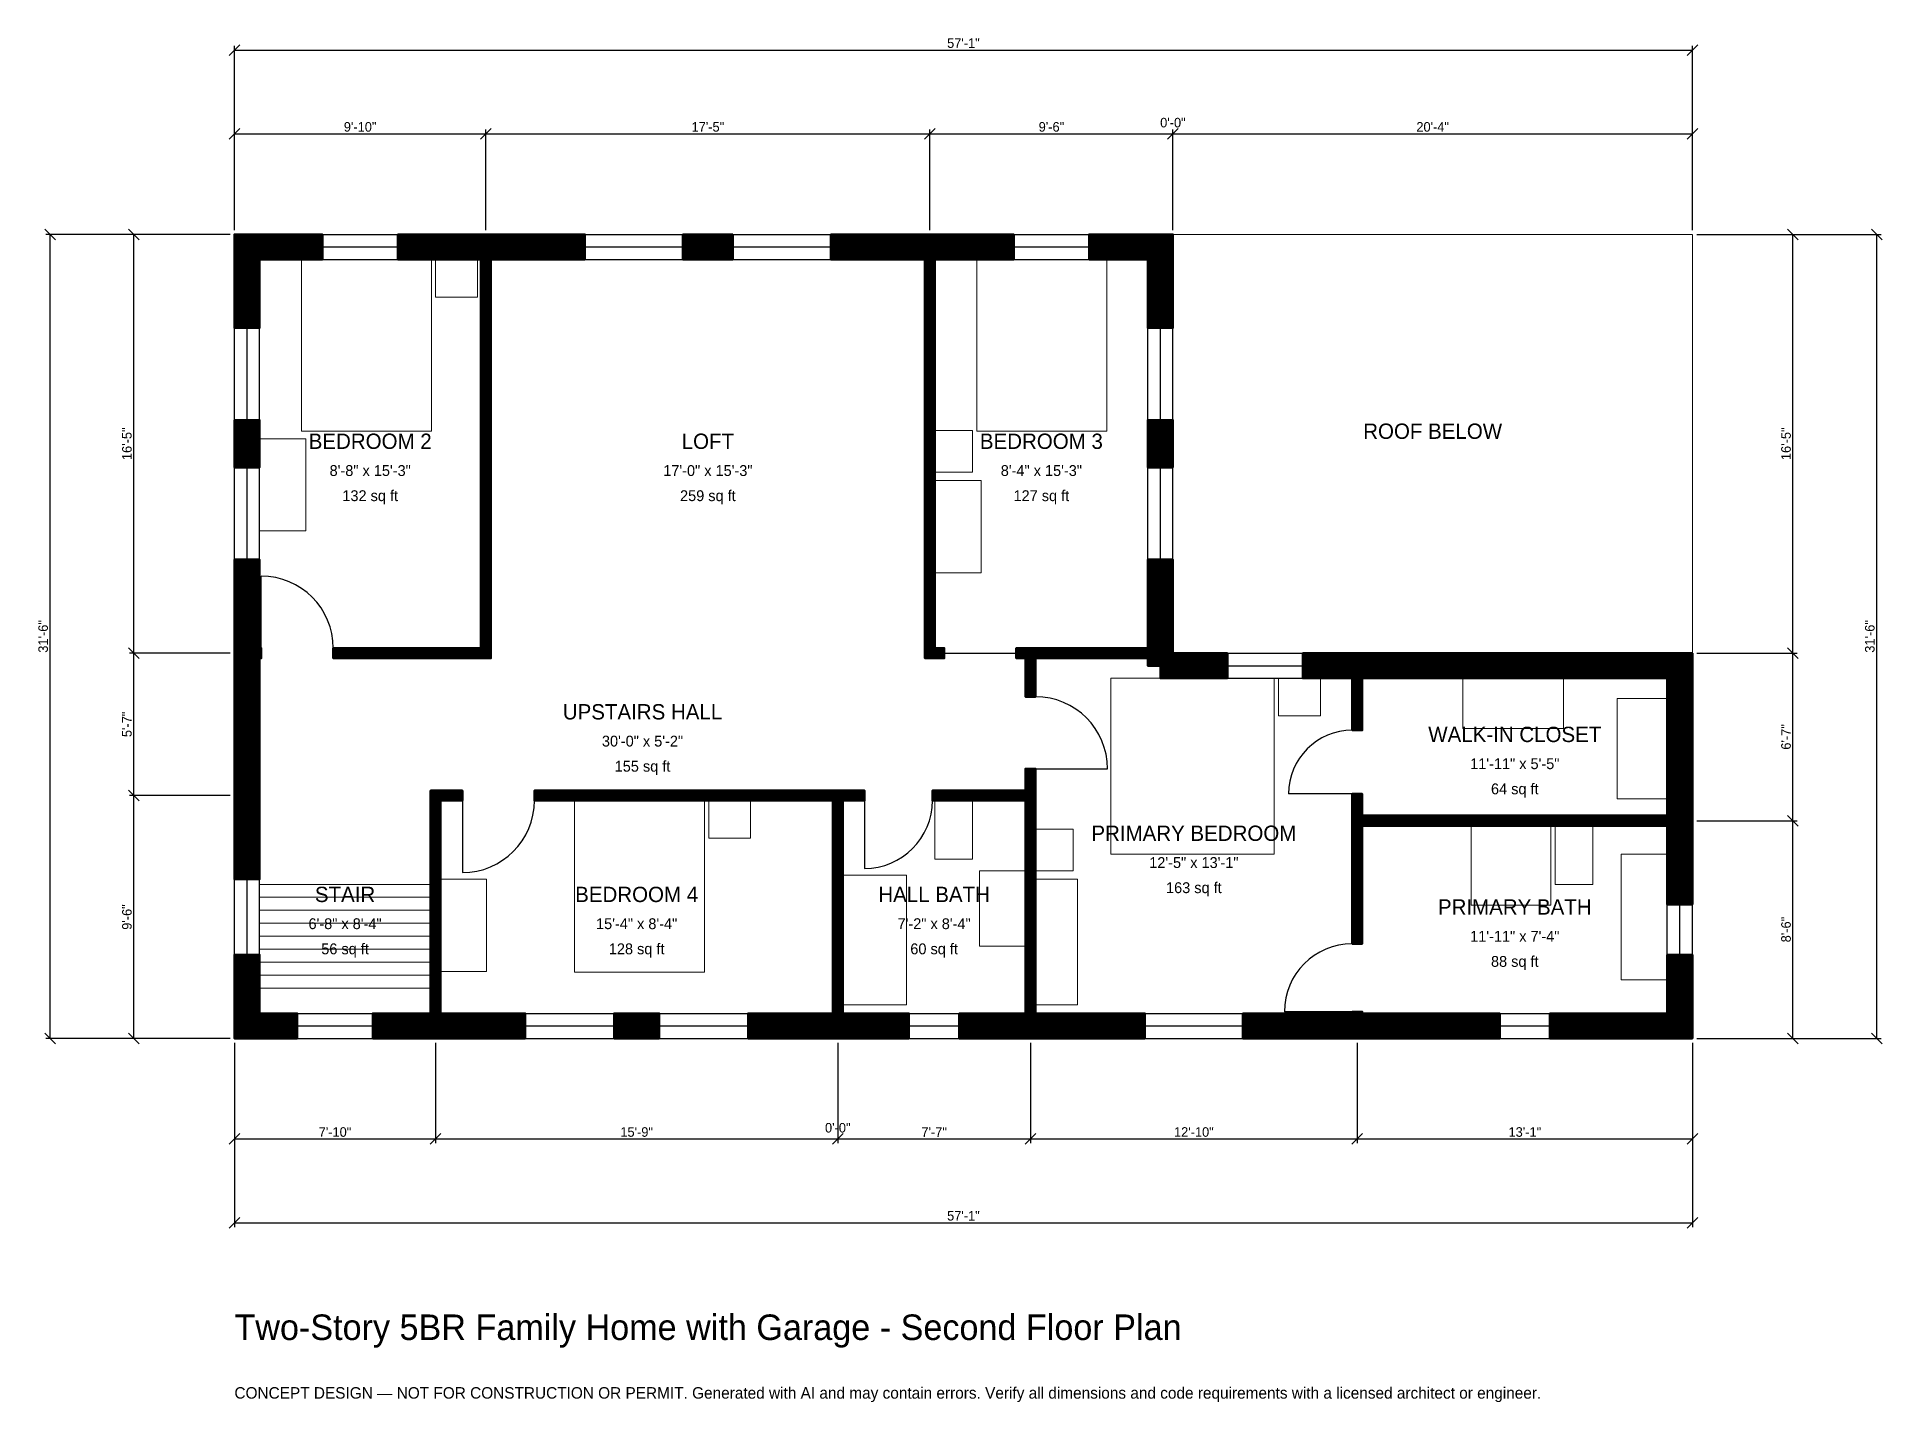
# Model space of a CAD drawing. Header units: inches. Extents: x -93 to 774, y -171 to 471.
import ezdxf
from ezdxf.enums import TextEntityAlignment as Align

# ---------------------------------------------------------------- set-up
doc = ezdxf.new("R2010")
doc.units = ezdxf.units.IN
doc.header["$MEASUREMENT"] = 0
doc.linetypes.add('DASHED', pattern=[0.6, 0.5, -0.1])
for name, color, linetype, lineweight in [('A-ANNO-DIMS', 1, 'Continuous', 13), ('A-ANNO-TEXT', 7, 'Continuous', 18), ('A-AREA-IDEN', 7, 'Continuous', 18), ('A-DOOR', 2, 'Continuous', 25), ('A-FLOR-FIXT', 9, 'Continuous', 13), ('A-FLOR-STRS', 3, 'Continuous', 18), ('A-FURN', 9, 'Continuous', 13), ('A-GLAZ', 4, 'Continuous', 25), ('A-SITE-PAVE', 8, 'Continuous', 13), ('A-WALL', 7, 'Continuous', 50), ('A-WALL-PATT', 8, 'Continuous', 13)]:
    doc.layers.add(name, color=color, linetype=linetype, lineweight=lineweight)
doc.dimstyles.new('PLAN', dxfattribs={"dimtxt": 4.5, "dimasz": 3, "dimexe": 2, "dimexo": 2, "dimgap": 1, "dimtad": 1, "dimdec": 0, "dimlunit": 4, "dimtsz": 2.5, "dimcen": 2.5, "dimclrd": 1, "dimclre": 1, "dimazin": 3, "dimtfac": 1, "dimtmove": 0, "dimatfit": 3})

msp = doc.modelspace()

# ---------------------------------------------------------------- hatches: boundary and pattern name
at = {"layer": 'A-WALL-PATT'}
h = msp.add_hatch(dxfattribs=at)
h.set_pattern_fill('ANSI31', color=8, scale=0.8)
h.paths.add_polyline_path([(371.6535, 0), (371.6535, 0), (368.1102, 0), (340.5512, 0), (340.5512, 11.811), (368.1102, 11.811), (371.6535, 11.811), (371.6535, 111.811), (327.9528, 111.811), (327.9528, 116.5354), (371.6535, 116.5354), (371.6535, 126.7717), (376.378, 126.7717), (376.378, 116.5354), (376.378, 111.811), (376.378, 11.811), (379.9213, 11.811), (427.7559, 11.811), (427.7559, 0), (379.9213, 0), (376.378, 0), (376.378, 0), (371.6535, 0)])
h.paths.add_polyline_path([(289.3701, 0), (285.8268, 0), (285.8268, 0), (281.1024, 0), (281.1024, 0), (277.5591, 0), (241.3386, 0), (241.3386, 11.811), (277.5591, 11.811), (281.1024, 11.811), (281.1024, 111.811), (140.9449, 111.811), (140.9449, 116.5354), (281.1024, 116.5354), (281.1024, 116.5354), (285.8268, 116.5354), (296.063, 116.5354), (296.063, 111.811), (285.8268, 111.811), (285.8268, 11.811), (289.3701, 11.811), (316.9291, 11.811), (316.9291, 0), (289.3701, 0)])
h.paths.add_polyline_path([(178.3465, 0), (178.3465, 11.811), (199.6063, 11.811), (199.6063, 0), (178.3465, 0)])
h.paths.add_polyline_path([(100.3937, 0), (96.8504, 0), (96.8504, 0), (92.126, 0), (92.126, 0), (88.5827, 0), (64.9606, 0), (64.9606, 11.811), (88.5827, 11.811), (92.126, 11.811), (92.126, 111.811), (92.126, 116.5354), (96.8504, 116.5354), (107.0866, 116.5354), (107.0866, 111.811), (96.8504, 111.811), (96.8504, 11.811), (100.3937, 11.811), (136.6142, 11.811), (136.6142, 0), (100.3937, 0)])
h.paths.add_polyline_path([(11.811, 0), (11.811, 0), (0, 0), (0, 0), (0, 0), (0, 0), (0, 11.811), (0, 11.811), (0, 39.3701), (11.811, 39.3701), (11.811, 11.811), (29.5276, 11.811), (29.5276, 0), (11.811, 0)])
h.paths.add_polyline_path([(0, 108.2677), (0, 120.0787), (0, 175.1969), (0, 178.7402), (0, 178.7402), (0, 183.4646), (0, 183.4646), (0, 187.0079), (0, 225.0656), (11.811, 225.0656), (11.811, 187.0079), (11.811, 183.4646), (12.5984, 183.4646), (12.5984, 178.7402), (11.811, 178.7402), (11.811, 175.1969), (11.811, 120.0787), (11.811, 108.2677), (11.811, 74.8031), (0, 74.8031), (0, 108.2677)])
h.paths.add_polyline_path([(0, 290.6824), (11.811, 290.6824), (11.811, 268.3727), (0, 268.3727), (0, 290.6824)])
h.paths.add_polyline_path([(0, 366.1417), (0, 366.1417), (0, 377.9528), (0, 377.9528), (0, 377.9528), (11.811, 377.9528), (11.811, 377.9528), (41.3386, 377.9528), (41.3386, 366.1417), (11.811, 366.1417), (11.811, 333.9895), (0, 333.9895), (0, 366.1417)])
h.paths.add_polyline_path([(112.2047, 377.9528), (115.748, 377.9528), (115.748, 377.9528), (120.4724, 377.9528), (120.4724, 377.9528), (124.0157, 377.9528), (164.6325, 377.9528), (164.6325, 366.1417), (124.0157, 366.1417), (120.4724, 366.1417), (120.4724, 183.4646), (120.4724, 178.7402), (115.748, 178.7402), (46.4567, 178.7402), (46.4567, 183.4646), (115.748, 183.4646), (115.748, 366.1417), (112.2047, 366.1417), (76.7717, 366.1417), (76.7717, 377.9528), (112.2047, 377.9528)])
h.paths.add_polyline_path([(234.1864, 377.9528), (234.1864, 366.1417), (210.6955, 366.1417), (210.6955, 377.9528), (234.1864, 377.9528)])
h.paths.add_polyline_path([(320.8661, 377.9528), (324.4094, 377.9528), (324.4094, 377.9528), (329.1339, 377.9528), (329.1339, 377.9528), (332.6772, 377.9528), (366.1417, 377.9528), (366.1417, 366.1417), (332.6772, 366.1417), (329.1339, 366.1417), (329.1339, 183.4646), (333.4646, 183.4646), (333.4646, 178.7402), (329.1339, 178.7402), (324.4094, 178.7402), (324.4094, 183.4646), (324.4094, 366.1417), (320.8661, 366.1417), (280.2493, 366.1417), (280.2493, 377.9528), (320.8661, 377.9528)])
h.paths.add_polyline_path([(429.1339, 377.9528), (429.1339, 377.9528), (440.9449, 377.9528), (440.9449, 377.9528), (440.9449, 377.9528), (440.9449, 366.1417), (440.9449, 366.1417), (440.9449, 333.9895), (429.1339, 333.9895), (429.1339, 366.1417), (401.5748, 366.1417), (401.5748, 377.9528), (429.1339, 377.9528)])
h.paths.add_polyline_path([(440.9449, 268.3727), (429.1339, 268.3727), (429.1339, 290.6824), (440.9449, 290.6824), (440.9449, 268.3727)])
h.paths.add_polyline_path([(440.9449, 183.4646), (440.9449, 183.4646), (440.9449, 181.1024), (443.3071, 181.1024), (443.3071, 181.1024), (466.5354, 181.1024), (466.5354, 169.2913), (435.0394, 169.2913), (435.0394, 175.1969), (429.1339, 175.1969), (429.1339, 178.7402), (376.378, 178.7402), (376.378, 160.6299), (371.6535, 160.6299), (371.6535, 178.7402), (367.3228, 178.7402), (367.3228, 183.4646), (371.6535, 183.4646), (376.378, 183.4646), (429.1339, 183.4646), (429.1339, 225.0656), (440.9449, 225.0656), (440.9449, 183.4646)])
h.paths.add_polyline_path([(521.6535, 181.1024), (525.1968, 181.1024), (525.1968, 181.1024), (529.9213, 181.1024), (529.9213, 181.1024), (533.4646, 181.1024), (673.2283, 181.1024), (673.2283, 181.1024), (685.0394, 181.1024), (685.0394, 181.1024), (685.0394, 181.1024), (685.0394, 169.2913), (685.0394, 169.2913), (685.0394, 108.2677), (685.0394, 104.7244), (685.0394, 104.7244), (685.0394, 100), (685.0394, 100), (685.0394, 96.4567), (685.0394, 62.9921), (673.2283, 62.9921), (673.2283, 96.4567), (673.2283, 100), (529.9213, 100), (529.9213, 44.4882), (525.1968, 44.4882), (525.1968, 100), (525.1968, 104.7244), (525.1968, 114.9606), (529.9213, 114.9606), (529.9213, 104.7244), (673.2283, 104.7244), (673.2283, 108.2677), (673.2283, 169.2913), (533.4646, 169.2913), (529.9213, 169.2913), (529.9213, 144.8819), (525.1968, 144.8819), (525.1968, 169.2913), (521.6535, 169.2913), (501.9685, 169.2913), (501.9685, 181.1024), (521.6535, 181.1024)])
h.paths.add_polyline_path([(685.0394, 11.811), (685.0394, 11.811), (685.0394, 0), (685.0394, 0), (685.0394, 0), (685.0394, 0), (673.2283, 0), (673.2283, 0), (618.1102, 0), (618.1102, 11.811), (673.2283, 11.811), (673.2283, 39.3701), (685.0394, 39.3701), (685.0394, 11.811)])
h.paths.add_polyline_path([(533.4646, 0), (529.9213, 0), (529.9213, 0), (525.1968, 0), (525.1968, 0), (521.6535, 0), (473.8189, 0), (473.8189, 11.811), (521.6535, 11.811), (525.1968, 11.811), (525.1968, 12.5984), (529.9213, 12.5984), (529.9213, 11.811), (533.4646, 11.811), (594.4882, 11.811), (594.4882, 0), (533.4646, 0)])

# ---------------------------------------------------------------- linework, layer by layer
at = {"layer": 'A-DOOR'}
for p, q in [((12.5984, 183.4646), (12.5984, 217.3228)), ((333.4646, 181.1024), (367.3228, 181.1024)), ((376.378, 126.7717), (410.2362, 126.7717)), ((525.1968, 114.9606), (495.2756, 114.9606)), ((107.0866, 111.811), (107.0866, 77.9528)), ((296.063, 111.811), (296.063, 79.9213)), ((525.1968, 12.5984), (493.3071, 12.5984))]:
    msp.add_line(p, q, dxfattribs=at)
for centre, radius, start, end in [((12.5984, 183.4646), 33.8583, 0, 90), ((376.378, 126.7717), 33.8583, 0, 90), ((525.1968, 114.9606), 29.9213, 90, 180), ((107.0866, 111.811), 33.8583, 270, 360), ((296.063, 111.811), 31.8898, 270, 360), ((525.1968, 12.5984), 31.8898, 90, 180)]:
    msp.add_arc(centre, radius, start, end, dxfattribs=at)
at = {"layer": 'A-FLOR-FIXT'}
for points in [[(329.1339, 84.252), (346.8504, 84.252), (346.8504, 111.811), (329.1339, 111.811)], [(581.1024, 62.5984), (618.5039, 62.5984), (618.5039, 100), (581.1024, 100)], [(620.4724, 72.4409), (638.189, 72.4409), (638.189, 100), (620.4724, 100)], [(350, 43.3071), (371.6535, 43.3071), (371.6535, 78.7402), (350, 78.7402)], [(651.5748, 27.5591), (673.2283, 27.5591), (673.2283, 86.6142), (651.5748, 86.6142)], [(285.8268, 15.748), (315.748, 15.748), (315.748, 76.7717), (285.8268, 76.7717)]]:
    msp.add_lwpolyline(points, close=True, dxfattribs=at)
at = {"layer": 'A-FLOR-STRS'}
for p, q in [((11.811, 72.4409), (92.126, 72.4409)), ((11.811, 66.3386), (92.126, 66.3386)), ((11.811, 60.2362), (92.126, 60.2362)), ((11.811, 54.1339), (92.126, 54.1339)), ((11.811, 48.0315), (92.126, 48.0315)), ((11.811, 41.9291), (92.126, 41.9291)), ((11.811, 35.8268), (92.126, 35.8268)), ((11.811, 29.7244), (92.126, 29.7244)), ((11.811, 23.622), (92.126, 23.622))]:
    msp.add_line(p, q, dxfattribs=at)
at = {"layer": 'A-FURN'}
for points in [[(31.4961, 285.4331), (92.5197, 285.4331), (92.5197, 366.1417), (31.4961, 366.1417)], [(94.4882, 348.4252), (114.1732, 348.4252), (114.1732, 366.1417), (94.4882, 366.1417)], [(348.8189, 285.4331), (409.8425, 285.4331), (409.8425, 366.1417), (348.8189, 366.1417)], [(11.811, 238.5827), (33.4646, 238.5827), (33.4646, 281.8898), (11.811, 281.8898)], [(329.1339, 266.1417), (346.8504, 266.1417), (346.8504, 285.8268), (329.1339, 285.8268)], [(329.1339, 218.8976), (350.7874, 218.8976), (350.7874, 262.2047), (329.1339, 262.2047)], [(411.811, 86.6142), (488.5827, 86.6142), (488.5827, 169.2913), (411.811, 169.2913)], [(490.5512, 151.5748), (510.2362, 151.5748), (510.2362, 169.2913), (490.5512, 169.2913)], [(577.1654, 145.6693), (624.4094, 145.6693), (624.4094, 169.2913), (577.1654, 169.2913)], [(649.6063, 112.5984), (673.2283, 112.5984), (673.2283, 159.8425), (649.6063, 159.8425)], [(159.8425, 31.1024), (220.8661, 31.1024), (220.8661, 111.811), (159.8425, 111.811)], [(222.8346, 94.0945), (242.5197, 94.0945), (242.5197, 111.811), (222.8346, 111.811)], [(376.378, 78.7402), (394.0945, 78.7402), (394.0945, 98.4252), (376.378, 98.4252)], [(96.8504, 31.4961), (118.5039, 31.4961), (118.5039, 74.8031), (96.8504, 74.8031)], [(376.378, 15.748), (396.063, 15.748), (396.063, 74.8031), (376.378, 74.8031)]]:
    msp.add_lwpolyline(points, close=True, dxfattribs=at)
at = {"layer": 'A-GLAZ'}
for p, q in [((41.3386, 377.9528), (76.7717, 377.9528)), ((164.6325, 377.9528), (210.6955, 377.9528)), ((234.1864, 377.9528), (280.2493, 377.9528)), ((366.1417, 377.9528), (401.5748, 377.9528)), ((41.3386, 372.0472), (76.7717, 372.0472)), ((41.3386, 366.1417), (76.7717, 366.1417)), ((164.6325, 372.0472), (210.6955, 372.0472)), ((164.6325, 366.1417), (210.6955, 366.1417)), ((234.1864, 372.0472), (280.2493, 372.0472)), ((234.1864, 366.1417), (280.2493, 366.1417)), ((366.1417, 372.0472), (401.5748, 372.0472)), ((366.1417, 366.1417), (401.5748, 366.1417)), ((0, 290.6824), (0, 333.9895)), ((5.9055, 290.6824), (5.9055, 333.9895)), ((11.811, 290.6824), (11.811, 333.9895)), ((429.1339, 290.6824), (429.1339, 333.9895)), ((435.0394, 290.6824), (435.0394, 333.9895)), ((440.9449, 290.6824), (440.9449, 333.9895)), ((0, 225.0656), (0, 268.3727)), ((5.9055, 225.0656), (5.9055, 268.3727)), ((11.811, 225.0656), (11.811, 268.3727)), ((429.1339, 225.0656), (429.1339, 268.3727)), ((435.0394, 225.0656), (435.0394, 268.3727)), ((440.9449, 225.0656), (440.9449, 268.3727)), ((466.5354, 181.1024), (501.9685, 181.1024)), ((466.5354, 175.1969), (501.9685, 175.1969)), ((466.5354, 169.2913), (501.9685, 169.2913)), ((0, 39.3701), (0, 74.8031)), ((5.9055, 39.3701), (5.9055, 74.8031)), ((11.811, 39.3701), (11.811, 74.8031)), ((673.2283, 39.3701), (673.2283, 62.9921)), ((679.1339, 39.3701), (679.1339, 62.9921)), ((685.0394, 39.3701), (685.0394, 62.9921)), ((29.5276, 11.811), (64.9606, 11.811)), ((136.6142, 11.811), (178.3465, 11.811)), ((199.6063, 11.811), (241.3386, 11.811)), ((316.9291, 11.811), (340.5512, 11.811)), ((427.7559, 11.811), (473.8189, 11.811)), ((594.4882, 11.811), (618.1102, 11.811)), ((29.5276, 5.9055), (64.9606, 5.9055)), ((29.5276, 0), (64.9606, 0)), ((136.6142, 5.9055), (178.3465, 5.9055)), ((136.6142, 0), (178.3465, 0)), ((199.6063, 5.9055), (241.3386, 5.9055)), ((199.6063, 0), (241.3386, 0)), ((316.9291, 5.9055), (340.5512, 5.9055)), ((316.9291, 0), (340.5512, 0)), ((427.7559, 5.9055), (473.8189, 5.9055)), ((427.7559, 0), (473.8189, 0)), ((594.4882, 5.9055), (618.1102, 5.9055)), ((594.4882, 0), (618.1102, 0))]:
    msp.add_line(p, q, dxfattribs=at)
at = {"layer": 'A-SITE-PAVE', "linetype": 'DASHED'}
msp.add_lwpolyline([(440.9449, 181.1024), (685.0394, 181.1024), (685.0394, 377.9528), (440.9449, 377.9528)], close=True, dxfattribs=at)
at = {"layer": 'A-WALL'}
for points in [[(0, 366.1417), (0, 366.1417), (0, 377.9528), (0, 377.9528), (0, 377.9528), (11.811, 377.9528), (11.811, 377.9528), (41.3386, 377.9528), (41.3386, 366.1417), (11.811, 366.1417), (11.811, 333.9895), (0, 333.9895), (0, 366.1417)], [(112.2047, 377.9528), (115.748, 377.9528), (115.748, 377.9528), (120.4724, 377.9528), (120.4724, 377.9528), (124.0157, 377.9528), (164.6325, 377.9528), (164.6325, 366.1417), (124.0157, 366.1417), (120.4724, 366.1417), (120.4724, 183.4646), (120.4724, 178.7402), (115.748, 178.7402), (46.4567, 178.7402), (46.4567, 183.4646), (115.748, 183.4646), (115.748, 366.1417), (112.2047, 366.1417), (76.7717, 366.1417), (76.7717, 377.9528), (112.2047, 377.9528)], [(234.1864, 377.9528), (234.1864, 366.1417), (210.6955, 366.1417), (210.6955, 377.9528), (234.1864, 377.9528)], [(320.8661, 377.9528), (324.4094, 377.9528), (324.4094, 377.9528), (329.1339, 377.9528), (329.1339, 377.9528), (332.6772, 377.9528), (366.1417, 377.9528), (366.1417, 366.1417), (332.6772, 366.1417), (329.1339, 366.1417), (329.1339, 183.4646), (333.4646, 183.4646), (333.4646, 178.7402), (329.1339, 178.7402), (324.4094, 178.7402), (324.4094, 183.4646), (324.4094, 366.1417), (320.8661, 366.1417), (280.2493, 366.1417), (280.2493, 377.9528), (320.8661, 377.9528)], [(429.1339, 377.9528), (429.1339, 377.9528), (440.9449, 377.9528), (440.9449, 377.9528), (440.9449, 377.9528), (440.9449, 366.1417), (440.9449, 366.1417), (440.9449, 333.9895), (429.1339, 333.9895), (429.1339, 366.1417), (401.5748, 366.1417), (401.5748, 377.9528), (429.1339, 377.9528)], [(0, 290.6824), (11.811, 290.6824), (11.811, 268.3727), (0, 268.3727), (0, 290.6824)], [(440.9449, 268.3727), (429.1339, 268.3727), (429.1339, 290.6824), (440.9449, 290.6824), (440.9449, 268.3727)], [(0, 108.2677), (0, 120.0787), (0, 175.1969), (0, 178.7402), (0, 178.7402), (0, 183.4646), (0, 183.4646), (0, 187.0079), (0, 225.0656), (11.811, 225.0656), (11.811, 187.0079), (11.811, 183.4646), (12.5984, 183.4646), (12.5984, 178.7402), (11.811, 178.7402), (11.811, 175.1969), (11.811, 120.0787), (11.811, 108.2677), (11.811, 74.8031), (0, 74.8031), (0, 108.2677)], [(440.9449, 183.4646), (440.9449, 183.4646), (440.9449, 181.1024), (443.3071, 181.1024), (443.3071, 181.1024), (466.5354, 181.1024), (466.5354, 169.2913), (435.0394, 169.2913), (435.0394, 175.1969), (429.1339, 175.1969), (429.1339, 178.7402), (376.378, 178.7402), (376.378, 160.6299), (371.6535, 160.6299), (371.6535, 178.7402), (367.3228, 178.7402), (367.3228, 183.4646), (371.6535, 183.4646), (376.378, 183.4646), (429.1339, 183.4646), (429.1339, 225.0656), (440.9449, 225.0656), (440.9449, 183.4646)], [(521.6535, 181.1024), (525.1968, 181.1024), (525.1968, 181.1024), (529.9213, 181.1024), (529.9213, 181.1024), (533.4646, 181.1024), (673.2283, 181.1024), (673.2283, 181.1024), (685.0394, 181.1024), (685.0394, 181.1024), (685.0394, 181.1024), (685.0394, 169.2913), (685.0394, 169.2913), (685.0394, 108.2677), (685.0394, 104.7244), (685.0394, 104.7244), (685.0394, 100), (685.0394, 100), (685.0394, 96.4567), (685.0394, 62.9921), (673.2283, 62.9921), (673.2283, 96.4567), (673.2283, 100), (529.9213, 100), (529.9213, 44.4882), (525.1968, 44.4882), (525.1968, 100), (525.1968, 104.7244), (525.1968, 114.9606), (529.9213, 114.9606), (529.9213, 104.7244), (673.2283, 104.7244), (673.2283, 108.2677), (673.2283, 169.2913), (533.4646, 169.2913), (529.9213, 169.2913), (529.9213, 144.8819), (525.1968, 144.8819), (525.1968, 169.2913), (521.6535, 169.2913), (501.9685, 169.2913), (501.9685, 181.1024), (521.6535, 181.1024)], [(371.6535, 0), (371.6535, 0), (368.1102, 0), (340.5512, 0), (340.5512, 11.811), (368.1102, 11.811), (371.6535, 11.811), (371.6535, 111.811), (327.9528, 111.811), (327.9528, 116.5354), (371.6535, 116.5354), (371.6535, 126.7717), (376.378, 126.7717), (376.378, 116.5354), (376.378, 111.811), (376.378, 11.811), (379.9213, 11.811), (427.7559, 11.811), (427.7559, 0), (379.9213, 0), (376.378, 0), (376.378, 0), (371.6535, 0)], [(100.3937, 0), (96.8504, 0), (96.8504, 0), (92.126, 0), (92.126, 0), (88.5827, 0), (64.9606, 0), (64.9606, 11.811), (88.5827, 11.811), (92.126, 11.811), (92.126, 111.811), (92.126, 116.5354), (96.8504, 116.5354), (107.0866, 116.5354), (107.0866, 111.811), (96.8504, 111.811), (96.8504, 11.811), (100.3937, 11.811), (136.6142, 11.811), (136.6142, 0), (100.3937, 0)], [(289.3701, 0), (285.8268, 0), (285.8268, 0), (281.1024, 0), (281.1024, 0), (277.5591, 0), (241.3386, 0), (241.3386, 11.811), (277.5591, 11.811), (281.1024, 11.811), (281.1024, 111.811), (140.9449, 111.811), (140.9449, 116.5354), (281.1024, 116.5354), (281.1024, 116.5354), (285.8268, 116.5354), (296.063, 116.5354), (296.063, 111.811), (285.8268, 111.811), (285.8268, 11.811), (289.3701, 11.811), (316.9291, 11.811), (316.9291, 0), (289.3701, 0)], [(11.811, 0), (11.811, 0), (0, 0), (0, 0), (0, 0), (0, 0), (0, 11.811), (0, 11.811), (0, 39.3701), (11.811, 39.3701), (11.811, 11.811), (29.5276, 11.811), (29.5276, 0), (11.811, 0)], [(685.0394, 11.811), (685.0394, 11.811), (685.0394, 0), (685.0394, 0), (685.0394, 0), (685.0394, 0), (673.2283, 0), (673.2283, 0), (618.1102, 0), (618.1102, 11.811), (673.2283, 11.811), (673.2283, 39.3701), (685.0394, 39.3701), (685.0394, 11.811)], [(178.3465, 0), (178.3465, 11.811), (199.6063, 11.811), (199.6063, 0), (178.3465, 0)], [(533.4646, 0), (529.9213, 0), (529.9213, 0), (525.1968, 0), (525.1968, 0), (521.6535, 0), (473.8189, 0), (473.8189, 11.811), (521.6535, 11.811), (525.1968, 11.811), (525.1968, 12.5984), (529.9213, 12.5984), (529.9213, 11.811), (533.4646, 11.811), (594.4882, 11.811), (594.4882, 0), (533.4646, 0)]]:
    msp.add_lwpolyline(points, close=True, dxfattribs=at)

# ---------------------------------------------------------------- texts
at = {"layer": 'A-ANNO-TEXT'}
for s, height, p in [('Two-Story 5BR Family Home with Garage - Second Floor Plan', 12, (0, -141.7323)), ('CONCEPT DESIGN — NOT FOR CONSTRUCTION OR PERMIT. Generated with AI and may contain errors. Verify all dimensions and code requirements with a licensed architect or engineer.', 5.4, (0, -169.2913))]:
    msp.add_text(s, height=height, dxfattribs=at).set_placement(p)
at = {"layer": 'A-AREA-IDEN'}
for s, height, p in [('ROOF BELOW', 7.2, (562.9921, 285.4331)), ('BEDROOM 2', 7.2, (63.7795, 280.7087)), ('LOFT', 7.2, (222.4409, 280.7087)), ('BEDROOM 3', 7.2, (379.1339, 280.7087)), ('8\'-8" x 15\'-3"', 5.1, (63.7795, 266.9291)), ('17\'-0" x 15\'-3"', 5.1, (222.4409, 266.9291)), ('8\'-4" x 15\'-3"', 5.1, (379.1339, 266.9291)), ('132 sq ft', 5.1, (63.7795, 255.1181)), ('259 sq ft', 5.1, (222.4409, 255.1181)), ('127 sq ft', 5.1, (379.1339, 255.1181)), ('UPSTAIRS HALL', 7.2, (191.7323, 153.5433)), ('30\'-0" x 5\'-2"', 5.1, (191.7323, 139.7638)), ('WALK-IN CLOSET', 7.2, (601.5748, 142.9134)), ('155 sq ft', 5.1, (191.7323, 127.9528)), ('11\'-11" x 5\'-5"', 5.1, (601.5748, 129.1339)), ('64 sq ft', 5.1, (601.5748, 117.3228)), ('PRIMARY BEDROOM', 7.2, (450.7874, 96.4567)), ('12\'-5" x 13\'-1"', 5.1, (450.7874, 82.6772)), ('STAIR', 7.2, (51.9685, 67.7165)), ('BEDROOM 4', 7.2, (188.9764, 67.7165)), ('HALL BATH', 7.2, (328.7402, 67.7165)), ('163 sq ft', 5.1, (450.7874, 70.8661)), ('PRIMARY BATH', 7.2, (601.5748, 61.811)), ('6\'-8" x 8\'-4"', 5.1, (51.9685, 53.937)), ('15\'-4" x 8\'-4"', 5.1, (188.9764, 53.937)), ('7\'-2" x 8\'-4"', 5.1, (328.7402, 53.937)), ('56 sq ft', 5.1, (51.9685, 42.126)), ('128 sq ft', 5.1, (188.9764, 42.126)), ('60 sq ft', 5.1, (328.7402, 42.126)), ('11\'-11" x 7\'-4"', 5.1, (601.5748, 48.0315)), ('88 sq ft', 5.1, (601.5748, 36.2205))]:
    msp.add_text(s, height=height, dxfattribs=at).set_placement(p, align=Align.MIDDLE_CENTER)

# ---------------------------------------------------------------- dimensions: what is measured, and where the dimension line sits
at = {"layer": 'A-ANNO-DIMS'}
for base, p1, p2, text in [((0, 464.5669), (0, 377.9528), (685.0394, 377.9528), '57\'-1"'), ((0, 425.1968), (0, 377.9528), (118.1102, 377.9528), '9\'-10"'), ((118.1102, 425.1968), (118.1102, 377.9528), (326.7717, 377.9528), '17\'-5"'), ((326.7717, 425.1968), (326.7717, 377.9528), (440.9449, 377.9528), '9\'-6"'), ((440.9449, 425.1968), (440.9449, 377.9528), (440.9449, 377.9528), '0\'-0"'), ((440.9449, 425.1968), (440.9449, 377.9528), (685.0394, 377.9528), '20\'-4"'), ((0, -47.2441), (0, 0), (94.4882, 0), '7\'-10"'), ((0, -86.6142), (0, 0), (685.0394, 0), '57\'-1"'), ((94.4882, -47.2441), (94.4882, 0), (283.4646, 0), '15\'-9"'), ((283.4646, -47.2441), (283.4646, 0), (283.4646, 0), '0\'-0"'), ((283.4646, -47.2441), (283.4646, 0), (374.0157, 0), '7\'-7"'), ((374.0157, -47.2441), (374.0157, 0), (527.5591, 0), '12\'-10"'), ((527.5591, -47.2441), (527.5591, 0), (685.0394, 0), '13\'-1"')]:
    msp.add_linear_dim(base=base, p1=p1, p2=p2, text=text, dimstyle='PLAN', dxfattribs=at).render()
for base, p1, p2, text in [((-86.6142, 0), (0, 0), (0, 377.9528), '31\'-6"'), ((-47.2441, 181.1024), (0, 181.1024), (0, 377.9528), '16\'-5"'), ((732.2835, 181.1024), (685.0394, 181.1024), (685.0394, 377.9528), '16\'-5"'), ((771.6535, 0), (685.0394, 0), (685.0394, 377.9528), '31\'-6"'), ((-47.2441, 114.1732), (0, 114.1732), (0, 181.1024), '5\'-7"'), ((732.2835, 102.3622), (685.0394, 102.3622), (685.0394, 181.1024), '6\'-7"'), ((-47.2441, 0), (0, 0), (0, 114.1732), '9\'-6"'), ((732.2835, 0), (685.0394, 0), (685.0394, 102.3622), '8\'-6"')]:
    msp.add_linear_dim(base=base, p1=p1, p2=p2, angle=90, text=text, dimstyle='PLAN', dxfattribs=at).render()

doc.saveas('drawing.dxf')
